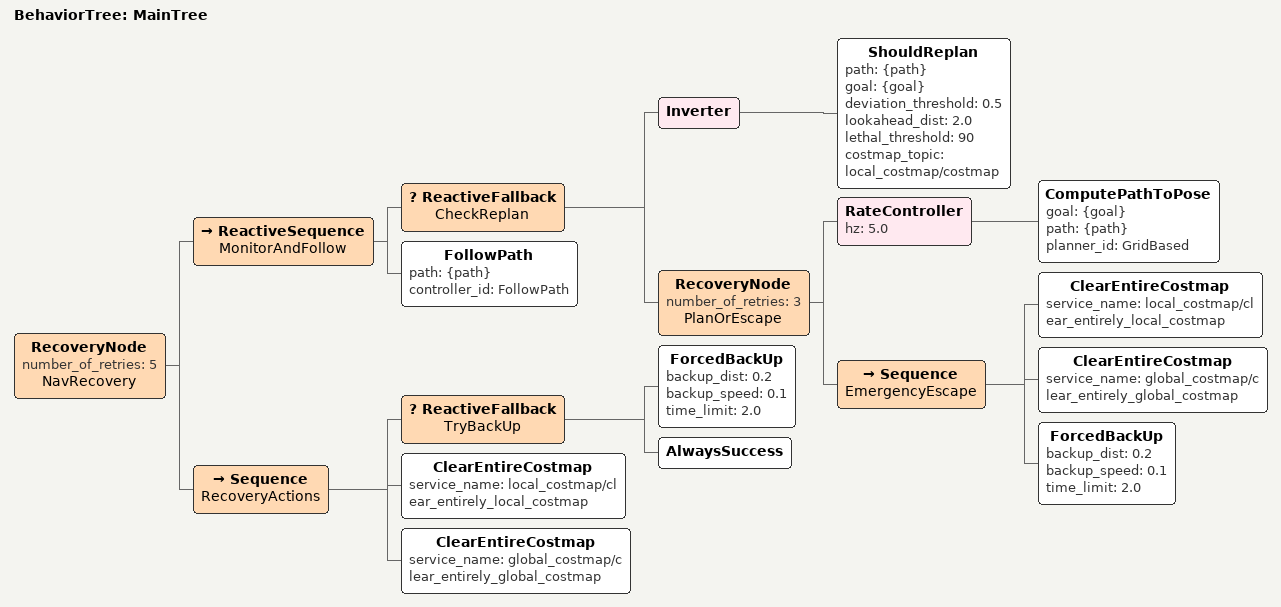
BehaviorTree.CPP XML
<root main_tree_to_execute="MainTree">
  <BehaviorTree ID="MainTree">

    <RecoveryNode number_of_retries="5" name="NavRecovery">

      <ReactiveSequence name="MonitorAndFollow">

        <ReactiveFallback name="CheckReplan">

          <Inverter>
            <ShouldReplan
              path="{path}"
              goal="{goal}"
              deviation_threshold="0.5"
              lookahead_dist="2.0"
              lethal_threshold="90"
              costmap_topic="local_costmap/costmap"/>
          </Inverter>

          <RecoveryNode number_of_retries="3" name="PlanOrEscape">
            <RateController hz="5.0">
              <ComputePathToPose
                goal="{goal}"
                path="{path}"
                planner_id="GridBased"/>
            </RateController>
            <Sequence name="EmergencyEscape">
              <ClearEntireCostmap
                service_name="local_costmap/clear_entirely_local_costmap"/>
              <ClearEntireCostmap
                service_name="global_costmap/clear_entirely_global_costmap"/>
              <ForcedBackUp
                backup_dist="0.2"
                backup_speed="0.1"
                time_limit="2.0"/>
            </Sequence>
          </RecoveryNode>

        </ReactiveFallback>

        <FollowPath
          path="{path}"
          controller_id="FollowPath"/>

      </ReactiveSequence>

      <Sequence name="RecoveryActions">
        <ReactiveFallback name="TryBackUp">
          <ForcedBackUp
            backup_dist="0.2"
            backup_speed="0.1"
            time_limit="2.0"/>
          <AlwaysSuccess/>
        </ReactiveFallback>
        <ClearEntireCostmap
          service_name="local_costmap/clear_entirely_local_costmap"/>
        <ClearEntireCostmap
          service_name="global_costmap/clear_entirely_global_costmap"/>
      </Sequence>

    </RecoveryNode>

  </BehaviorTree>
</root>
